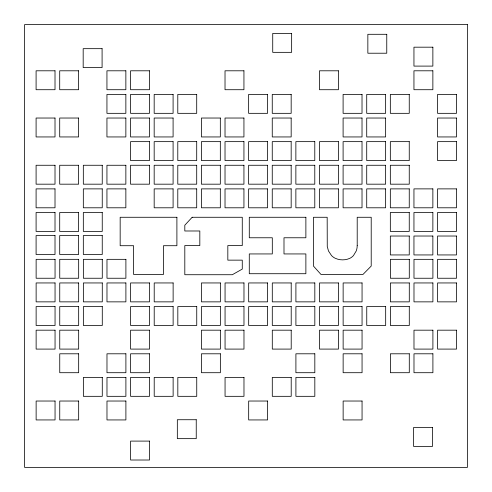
<?xml version="1.0" encoding="UTF-8"?>
<svg xmlns="http://www.w3.org/2000/svg" width="492" height="492" viewBox="0 0 492 492"><rect width="100%" height="100%" fill="white"/><g stroke="black" fill="none" stroke-linecap="round" stroke-linejoin="round"><path stroke-width="0.74" d="M357.204 245.57L357.075 247.55A16.168 16.168 0 0 1 356.214 250.994L353.459 255.582A12.343 12.343 0 0 1 349.873 258.294C345.335 260.416 339.824 260.366 335.273 258.294A13.45 13.45 0 0 1 331.522 255.582L328.49 250.994L327.26 246.51L327.174 217.273L313.459 217.273L313.459 266.067L320.969 274.438L362.979 274.438L371.208 266.067L371.208 217.273L357.204 217.273L357.204 245.57M192.169 217.273L184.808 225.213L184.808 230.988L199.82 230.988L199.82 245.57L184.808 245.57L184.808 274.727L232.304 274.727L242.267 269.099L242.267 260.145L227.827 260.145L227.827 245.57L242.267 245.57L242.267 217.273L192.169 217.273M467.4 24.6L24.6 24.6L24.6 467.4L467.4 467.4L467.4 24.6M291.645 33.425L272.728 33.425L272.728 52.343L291.645 52.343L291.645 33.425M386.761 34.299L367.85 34.299L367.85 53.216L386.761 53.216L386.761 34.299M432.868 47.183L413.95 47.183L413.95 66.1L432.868 66.1L432.868 47.183M102.09 48.671L83.179 48.671L83.179 67.588L102.09 67.588L102.09 48.671M55.012 70.799L36.094 70.799L36.094 89.716L55.012 89.716L55.012 70.799M78.628 70.799L59.71 70.799L59.71 89.716L78.628 89.716L78.628 70.799M125.86 70.799L106.942 70.799L106.942 89.716L125.86 89.716L125.86 70.799M149.476 70.799L130.558 70.799L130.558 89.716L149.476 89.716L149.476 70.799M243.94 70.799L225.022 70.799L225.022 89.716L243.94 89.716L243.94 70.799M338.404 70.799L319.486 70.799L319.486 89.716L338.404 89.716L338.404 70.799M432.868 70.799L413.95 70.799L413.95 89.716L432.868 89.716L432.868 70.799M125.86 94.415L106.942 94.415L106.942 113.332L125.86 113.332L125.86 94.415M149.476 94.415L130.558 94.415L130.558 113.332L149.476 113.332L149.476 94.415M173.092 94.415L154.174 94.415L154.174 113.332L173.092 113.332L173.092 94.415M196.708 94.415L177.79 94.415L177.79 113.332L196.708 113.332L196.708 94.415M267.556 94.415L248.638 94.415L248.638 113.332L267.556 113.332L267.556 94.415M291.172 94.415L272.254 94.415L272.254 113.332L291.172 113.332L291.172 94.415M362.02 94.415L343.102 94.415L343.102 113.332L362.02 113.332L362.02 94.415M385.636 94.415L366.718 94.415L366.718 113.332L385.636 113.332L385.636 94.415M409.252 94.415L390.334 94.415L390.334 113.332L409.252 113.332L409.252 94.415M456.484 94.415L437.566 94.415L437.566 113.332L456.484 113.332L456.484 94.415M55.012 118.031L36.094 118.031L36.094 136.948L55.012 136.948L55.012 118.031M78.628 118.031L59.71 118.031L59.71 136.948L78.628 136.948L78.628 118.031M125.86 118.031L106.942 118.031L106.942 136.948L125.86 136.948L125.86 118.031M149.476 118.031L130.558 118.031L130.558 136.948L149.476 136.948L149.476 118.031M173.092 118.031L154.174 118.031L154.174 136.948L173.092 136.948L173.092 118.031M220.324 118.031L201.406 118.031L201.406 136.948L220.324 136.948L220.324 118.031M243.94 118.031L225.022 118.031L225.022 136.948L243.94 136.948L243.94 118.031M291.172 118.031L272.254 118.031L272.254 136.948L291.172 136.948L291.172 118.031M362.02 118.031L343.102 118.031L343.102 136.948L362.02 136.948L362.02 118.031M385.636 118.031L366.718 118.031L366.718 136.948L385.636 136.948L385.636 118.031M456.484 118.031L437.566 118.031L437.566 136.948L456.484 136.948L456.484 118.031M149.476 141.647L130.558 141.647L130.558 160.564L149.476 160.564L149.476 141.647M173.092 141.647L154.174 141.647L154.174 160.564L173.092 160.564L173.092 141.647M196.708 141.647L177.79 141.647L177.79 160.564L196.708 160.564L196.708 141.647M220.324 141.647L201.406 141.647L201.406 160.564L220.324 160.564L220.324 141.647M243.94 141.647L225.022 141.647L225.022 160.564L243.94 160.564L243.94 141.647M267.556 141.647L248.638 141.647L248.638 160.564L267.556 160.564L267.556 141.647M291.172 141.647L272.254 141.647L272.254 160.564L291.172 160.564L291.172 141.647M314.788 141.647L295.87 141.647L295.87 160.564L314.788 160.564L314.788 141.647M338.404 141.647L319.486 141.647L319.486 160.564L338.404 160.564L338.404 141.647M362.02 141.647L343.102 141.647L343.102 160.564L362.02 160.564L362.02 141.647M385.636 141.647L366.718 141.647L366.718 160.564L385.636 160.564L385.636 141.647M409.252 141.647L390.334 141.647L390.334 160.564L409.252 160.564L409.252 141.647M456.484 141.647L437.566 141.647L437.566 160.564L456.484 160.564L456.484 141.647M55.012 165.263L36.094 165.263L36.094 184.18L55.012 184.18L55.012 165.263M78.628 165.263L59.71 165.263L59.71 184.18L78.628 184.18L78.628 165.263M102.244 165.263L83.326 165.263L83.326 184.18L102.244 184.18L102.244 165.263M125.86 165.263L106.942 165.263L106.942 184.18L125.86 184.18L125.86 165.263M149.476 165.263L130.558 165.263L130.558 184.18L149.476 184.18L149.476 165.263M173.092 165.263L154.174 165.263L154.174 184.18L173.092 184.18L173.092 165.263M196.708 165.263L177.79 165.263L177.79 184.18L196.708 184.18L196.708 165.263M220.324 165.263L201.406 165.263L201.406 184.18L220.324 184.18L220.324 165.263M243.94 165.263L225.022 165.263L225.022 184.18L243.94 184.18L243.94 165.263M267.556 165.263L248.638 165.263L248.638 184.18L267.556 184.18L267.556 165.263M291.172 165.263L272.254 165.263L272.254 184.18L291.172 184.18L291.172 165.263M314.788 165.263L295.87 165.263L295.87 184.18L314.788 184.18L314.788 165.263M338.404 165.263L319.486 165.263L319.486 184.18L338.404 184.18L338.404 165.263M362.02 165.263L343.102 165.263L343.102 184.18L362.02 184.18L362.02 165.263M385.636 165.263L366.718 165.263L366.718 184.18L385.636 184.18L385.636 165.263M409.252 165.263L390.334 165.263L390.334 184.18L409.252 184.18L409.252 165.263M55.012 188.879L36.094 188.879L36.094 207.796L55.012 207.796L55.012 188.879M102.244 188.879L83.326 188.879L83.326 207.796L102.244 207.796L102.244 188.879M125.86 188.879L106.942 188.879L106.942 207.796L125.86 207.796L125.86 188.879M173.092 188.879L154.174 188.879L154.174 207.796L173.092 207.796L173.092 188.879M196.708 188.879L177.79 188.879L177.79 207.796L196.708 207.796L196.708 188.879M220.324 188.879L201.406 188.879L201.406 207.796L220.324 207.796L220.324 188.879M243.94 188.879L225.022 188.879L225.022 207.796L243.94 207.796L243.94 188.879M267.556 188.879L248.638 188.879L248.638 207.796L267.556 207.796L267.556 188.879M291.172 188.879L272.254 188.879L272.254 207.796L291.172 207.796L291.172 188.879M314.788 188.879L295.87 188.879L295.87 207.796L314.788 207.796L314.788 188.879M338.404 188.879L319.486 188.879L319.486 207.796L338.404 207.796L338.404 188.879M362.02 188.879L343.102 188.879L343.102 207.796L362.02 207.796L362.02 188.879M385.636 188.879L366.718 188.879L366.718 207.796L385.636 207.796L385.636 188.879M409.252 188.879L390.334 188.879L390.334 207.796L409.252 207.796L409.252 188.879M432.868 188.879L413.95 188.879L413.95 207.796L432.868 207.796L432.868 188.879M456.484 188.879L437.566 188.879L437.566 207.796L456.484 207.796L456.484 188.879M55.012 212.495L36.094 212.495L36.094 231.412L55.012 231.412L55.012 212.495M78.628 212.495L59.71 212.495L59.71 231.412L78.628 231.412L78.628 212.495M102.244 212.495L83.326 212.495L83.326 231.412L102.244 231.412L102.244 212.495M409.252 212.495L390.334 212.495L390.334 231.412L409.252 231.412L409.252 212.495M432.868 212.495L413.95 212.495L413.95 231.412L432.868 231.412L432.868 212.495M456.484 212.495L437.566 212.495L437.566 231.412L456.484 231.412L456.484 212.495M176.899 217.273L120.165 217.273L120.165 245.711L133.59 245.711L133.59 274.438L163.473 274.438L163.473 245.711L176.899 245.711L176.899 217.273M305.876 217.273L249.284 217.273L249.284 237.771L272.304 237.771L272.304 253.94L249.284 253.94L249.284 273.718L305.876 273.718L305.876 253.94L283.995 253.94L283.995 237.771L305.876 237.771L305.876 217.273M55.012 235.576L36.094 235.576L36.094 254.487L55.012 254.487L55.012 235.576M78.628 235.576L59.71 235.576L59.71 254.487L78.628 254.487L78.628 235.576M102.244 235.576L83.326 235.576L83.326 254.487L102.244 254.487L102.244 235.576M409.252 236.025L390.334 236.025L390.334 254.942L409.252 254.942L409.252 236.025M432.868 236.025L413.95 236.025L413.95 254.942L432.868 254.942L432.868 236.025M456.484 236.025L437.566 236.025L437.566 254.942L456.484 254.942L456.484 236.025M55.049 259.333L36.131 259.333L36.131 278.244L55.049 278.244L55.049 259.333M78.665 259.333L59.747 259.333L59.747 278.244L78.665 278.244L78.665 259.333M102.281 259.333L83.363 259.333L83.363 278.244L102.281 278.244L102.281 259.333M125.897 259.333L106.979 259.333L106.979 278.244L125.897 278.244L125.897 259.333M409.289 259.333L390.371 259.333L390.371 278.244L409.289 278.244L409.289 259.333M432.905 259.333L413.987 259.333L413.987 278.244L432.905 278.244L432.905 259.333M456.521 259.333L437.603 259.333L437.603 278.244L456.521 278.244L456.521 259.333M55.049 282.949L36.131 282.949L36.131 301.86L55.049 301.86L55.049 282.949M78.665 282.949L59.747 282.949L59.747 301.86L78.665 301.86L78.665 282.949M102.281 282.949L83.363 282.949L83.363 301.86L102.281 301.86L102.281 282.949M125.897 282.949L106.979 282.949L106.979 301.86L125.897 301.86L125.897 282.949M149.513 282.949L130.595 282.949L130.595 301.86L149.513 301.86L149.513 282.949M173.129 282.949L154.211 282.949L154.211 301.86L173.129 301.86L173.129 282.949M220.361 282.949L201.443 282.949L201.443 301.86L220.361 301.86L220.361 282.949M243.977 282.949L225.059 282.949L225.059 301.86L243.977 301.86L243.977 282.949M267.593 282.949L248.675 282.949L248.675 301.86L267.593 301.86L267.593 282.949M291.209 282.949L272.291 282.949L272.291 301.86L291.209 301.86L291.209 282.949M314.825 282.949L295.907 282.949L295.907 301.86L314.825 301.86L314.825 282.949M338.441 282.949L319.523 282.949L319.523 301.86L338.441 301.86L338.441 282.949M362.057 282.949L343.139 282.949L343.139 301.86L362.057 301.86L362.057 282.949M409.289 282.949L390.371 282.949L390.371 301.86L409.289 301.86L409.289 282.949M432.905 282.949L413.987 282.949L413.987 301.86L432.905 301.86L432.905 282.949M456.521 282.949L437.603 282.949L437.603 301.86L456.521 301.86L456.521 282.949M55.049 306.565L36.131 306.565L36.131 325.476L55.049 325.476L55.049 306.565M78.665 306.565L59.747 306.565L59.747 325.476L78.665 325.476L78.665 306.565M102.281 306.565L83.363 306.565L83.363 325.476L102.281 325.476L102.281 306.565M149.513 306.565L130.595 306.565L130.595 325.476L149.513 325.476L149.513 306.565M173.129 306.565L154.211 306.565L154.211 325.476L173.129 325.476L173.129 306.565M196.745 306.565L177.827 306.565L177.827 325.476L196.745 325.476L196.745 306.565M220.361 306.565L201.443 306.565L201.443 325.476L220.361 325.476L220.361 306.565M243.977 306.565L225.059 306.565L225.059 325.476L243.977 325.476L243.977 306.565M267.593 306.565L248.675 306.565L248.675 325.476L267.593 325.476L267.593 306.565M291.209 306.565L272.291 306.565L272.291 325.476L291.209 325.476L291.209 306.565M314.825 306.565L295.907 306.565L295.907 325.476L314.825 325.476L314.825 306.565M338.441 306.565L319.523 306.565L319.523 325.476L338.441 325.476L338.441 306.565M362.057 306.565L343.139 306.565L343.139 325.476L362.057 325.476L362.057 306.565M385.673 306.565L366.755 306.565L366.755 325.476L385.673 325.476L385.673 306.565M409.289 306.565L390.371 306.565L390.371 325.476L409.289 325.476L409.289 306.565M55.049 330.181L36.131 330.181L36.131 349.092L55.049 349.092L55.049 330.181M78.665 330.181L59.747 330.181L59.747 349.092L78.665 349.092L78.665 330.181M149.513 330.181L130.595 330.181L130.595 349.092L149.513 349.092L149.513 330.181M220.361 330.181L201.443 330.181L201.443 349.092L220.361 349.092L220.361 330.181M243.977 330.181L225.059 330.181L225.059 349.092L243.977 349.092L243.977 330.181M291.209 330.181L272.291 330.181L272.291 349.092L291.209 349.092L291.209 330.181M338.441 330.181L319.523 330.181L319.523 349.092L338.441 349.092L338.441 330.181M362.057 330.181L343.139 330.181L343.139 349.092L362.057 349.092L362.057 330.181M432.905 330.181L413.987 330.181L413.987 349.092L432.905 349.092L432.905 330.181M456.521 330.181L437.603 330.181L437.603 349.092L456.521 349.092L456.521 330.181M78.665 353.797L59.747 353.797L59.747 372.708L78.665 372.708L78.665 353.797M125.897 353.797L106.979 353.797L106.979 372.708L125.897 372.708L125.897 353.797M149.513 353.797L130.595 353.797L130.595 372.708L149.513 372.708L149.513 353.797M220.361 353.797L201.443 353.797L201.443 372.708L220.361 372.708L220.361 353.797M314.825 353.797L295.907 353.797L295.907 372.708L314.825 372.708L314.825 353.797M362.057 353.797L343.139 353.797L343.139 372.708L362.057 372.708L362.057 353.797M409.289 353.797L390.371 353.797L390.371 372.708L409.289 372.708L409.289 353.797M432.905 353.797L413.987 353.797L413.987 372.708L432.905 372.708L432.905 353.797M102.281 377.413L83.363 377.413L83.363 396.324L102.281 396.324L102.281 377.413M125.897 377.413L106.979 377.413L106.979 396.324L125.897 396.324L125.897 377.413M149.513 377.413L130.595 377.413L130.595 396.324L149.513 396.324L149.513 377.413M173.129 377.413L154.211 377.413L154.211 396.324L173.129 396.324L173.129 377.413M196.745 377.413L177.827 377.413L177.827 396.324L196.745 396.324L196.745 377.413M243.977 377.413L225.059 377.413L225.059 396.324L243.977 396.324L243.977 377.413M291.209 377.413L272.291 377.413L272.291 396.324L291.209 396.324L291.209 377.413M314.825 377.413L295.907 377.413L295.907 396.324L314.825 396.324L314.825 377.413M55.049 401.029L36.131 401.029L36.131 419.94L55.049 419.94L55.049 401.029M78.665 401.029L59.747 401.029L59.747 419.94L78.665 419.94L78.665 401.029M125.897 401.029L106.979 401.029L106.979 419.94L125.897 419.94L125.897 401.029M267.593 401.029L248.675 401.029L248.675 419.94L267.593 419.94L267.593 401.029M362.057 401.029L343.139 401.029L343.139 419.94L362.057 419.94L362.057 401.029M196.24 419.731L177.329 419.731L177.329 438.649L196.24 438.649L196.24 419.731M432.499 427.487L413.581 427.487L413.581 446.404L432.499 446.404L432.499 427.487M149.513 441.096L130.595 441.096L130.595 460.014L149.513 460.014L149.513 441.096"/></g></svg>
